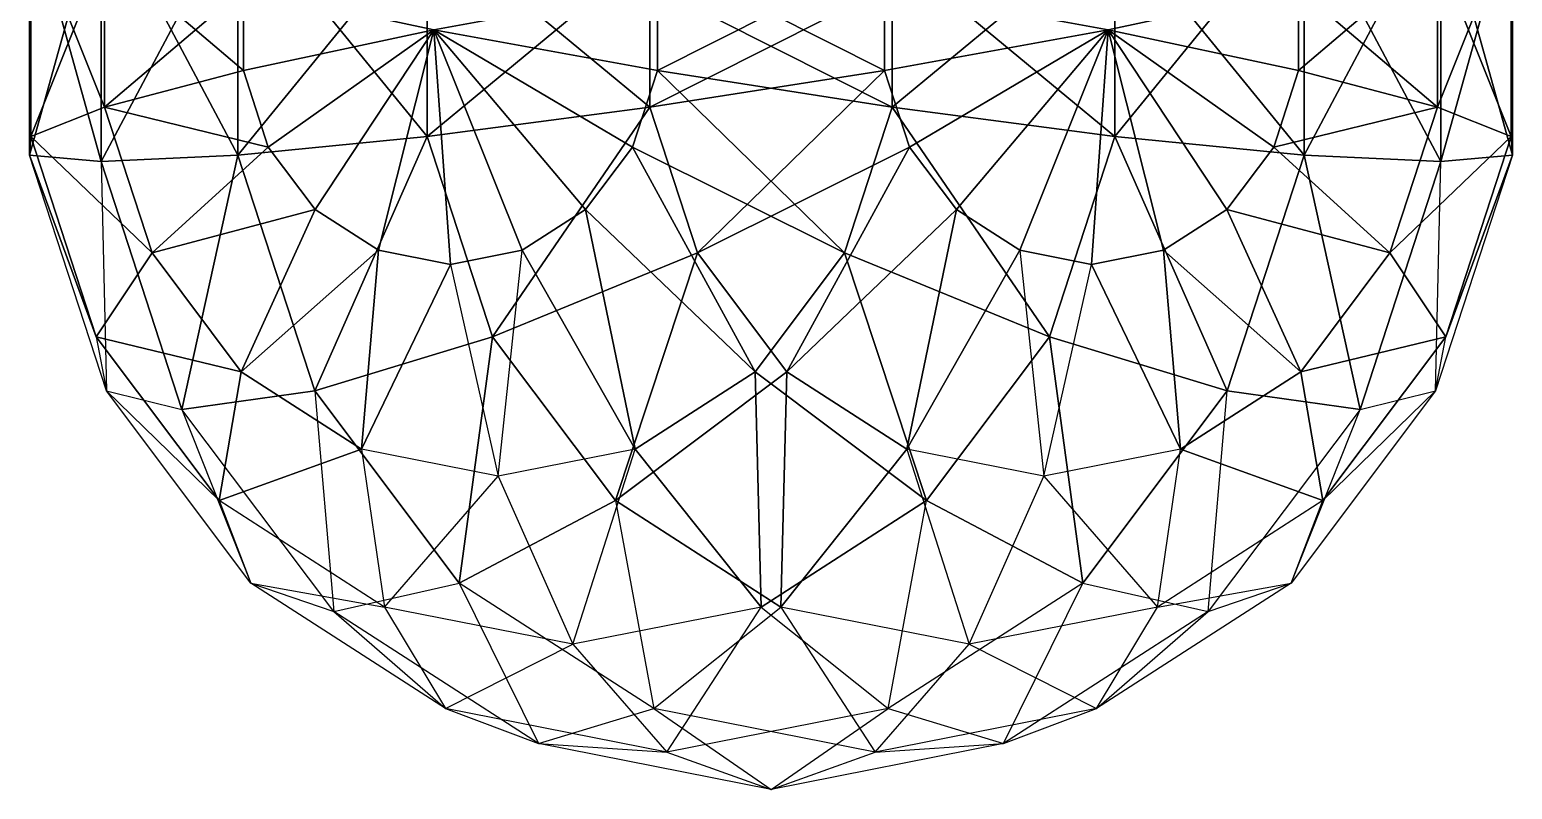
# Model space of a CAD drawing. Header units: metres. Extents: x -103 to 103, y -106 to 106.
# Drawn here: x -103.4 to 103.4, y -105.9 to 0 of the extents above; entities that cross this region are included whole.
import ezdxf

# ---------------------------------------------------------------- set-up
doc = ezdxf.new("R2010")
doc.units = ezdxf.units.M

msp = doc.modelspace()

# ---------------------------------------------------------------- linework, layer by layer
at = {"color": 4, "linetype": 'CONTINUOUS'}
for points in [[(-103.37, 17.48, -13.31), (-93.42, 18.38, -41.88), (-103.37, -17.48, -13.31)], [(-103.37, -17.48, -13.31), (-93.42, 18.38, -41.88), (-93.42, -18.38, -41.88)], [(-103.37, 17.48, -13.31), (-93.42, -18.38, -41.88), (-93.42, 18.38, -41.88)], [(-103.37, -17.48, -13.31), (-93.42, -18.38, -41.88), (-103.37, 17.48, -13.31)], [(-103.37, 17.48, -13.31), (-103.2, 14.87, 16.56), (-103.2, -14.87, 16.56)], [(-103.37, 17.48, -13.31), (-103.2, -14.87, 16.56), (-103.37, -17.48, -13.31)], [(-103.37, -17.48, -13.31), (-103.2, 14.87, 16.56), (-103.37, 17.48, -13.31)], [(-93.42, 18.38, -41.88), (-74.32, 17.48, -66.35), (-93.42, -18.38, -41.88)], [(-93.42, -18.38, -41.88), (-74.32, -17.48, -66.35), (-93.42, 18.38, -41.88)], [(-93.42, 18.38, -41.88), (-74.32, -17.48, -66.35), (-74.32, 17.48, -66.35)], [(-93.42, -18.38, -41.88), (-74.32, 17.48, -66.35), (-74.32, -17.48, -66.35)], [(-74.32, 17.48, -66.35), (-47.95, 14.87, -84.33), (-74.32, -17.48, -66.35)], [(-74.32, -17.48, -66.35), (-47.95, -14.87, -84.33), (-74.32, 17.48, -66.35)], [(-74.32, 17.48, -66.35), (-47.95, -14.87, -84.33), (-47.95, 14.87, -84.33)], [(47.95, 14.87, 84.33), (74.32, 17.48, 66.35), (47.95, -14.87, 84.33)], [(47.95, 14.87, 84.33), (74.32, -17.48, 66.35), (74.32, 17.48, 66.35)], [(47.95, -14.87, 84.33), (74.32, 17.48, 66.35), (74.32, -17.48, 66.35)], [(74.32, 17.48, 66.35), (93.42, 18.38, 41.88), (74.32, -17.48, 66.35)], [(74.32, 17.48, 66.35), (93.42, -18.38, 41.88), (93.42, 18.38, 41.88)], [(74.32, -17.48, 66.35), (93.42, 18.38, 41.88), (93.42, -18.38, 41.88)], [(74.32, -17.48, 66.35), (93.42, -18.38, 41.88), (74.32, 17.48, 66.35)], [(93.42, -18.38, 41.88), (103.37, -17.48, 13.31), (93.42, 18.38, 41.88)], [(93.42, 18.38, 41.88), (103.37, 17.48, 13.31), (93.42, -18.38, 41.88)], [(93.42, 18.38, 41.88), (103.37, -17.48, 13.31), (103.37, 17.48, 13.31)], [(93.42, -18.38, 41.88), (103.37, 17.48, 13.31), (103.37, -17.48, 13.31)], [(103.2, -14.87, -16.56), (103.37, -17.48, 13.31), (103.37, 17.48, 13.31)], [(103.2, 14.87, -16.56), (103.37, 17.48, 13.31), (103.37, -17.48, 13.31)], [(103.2, -14.87, -16.56), (103.37, 17.48, 13.31), (103.2, 14.87, -16.56)], [(-103.37, -17.48, -13.31), (-103.2, -14.87, 16.56), (-103.2, 14.87, 16.56)], [(-103.2, 14.87, 16.56), (-92.94, 10.81, 44.81), (-92.94, -10.81, 44.81)], [(-103.2, 14.87, 16.56), (-92.94, -10.81, 44.81), (-103.2, -14.87, 16.56)], [(-103.2, -14.87, 16.56), (-92.94, 10.81, 44.81), (-103.2, 14.87, 16.56)], [(-74.32, -17.48, -66.35), (-47.95, 14.87, -84.33), (-47.95, -14.87, -84.33)], [(-47.95, 14.87, -84.33), (-16.88, 10.81, -94.05), (-47.95, -14.87, -84.33)], [(-47.95, -14.87, -84.33), (-16.88, -10.81, -94.05), (-47.95, 14.87, -84.33)], [(-47.95, 14.87, -84.33), (-16.88, -10.81, -94.05), (-16.88, 10.81, -94.05)], [(16.88, 10.81, 94.05), (47.95, 14.87, 84.33), (16.88, -10.81, 94.05)], [(16.88, 10.81, 94.05), (47.95, -14.87, 84.33), (47.95, 14.87, 84.33)], [(16.88, -10.81, 94.05), (47.95, 14.87, 84.33), (47.95, -14.87, 84.33)], [(47.95, -14.87, 84.33), (74.32, -17.48, 66.35), (47.95, 14.87, 84.33)], [(92.94, -10.81, -44.81), (103.2, -14.87, -16.56), (103.2, 14.87, -16.56)], [(92.94, 10.81, -44.81), (103.2, 14.87, -16.56), (103.2, -14.87, -16.56)], [(92.94, -10.81, -44.81), (103.2, 14.87, -16.56), (92.94, 10.81, -44.81)], [(103.2, 14.87, -16.56), (103.37, -17.48, 13.31), (103.2, -14.87, -16.56)], [(-103.2, -14.87, 16.56), (-92.94, -10.81, 44.81), (-92.94, 10.81, 44.81)], [(-92.94, 10.81, 44.81), (-73.57, 5.68, 68.68), (-73.57, -5.68, 68.68)], [(-92.94, 10.81, 44.81), (-73.57, -5.68, 68.68), (-92.94, -10.81, 44.81)], [(-92.94, -10.81, 44.81), (-73.57, 5.68, 68.68), (-92.94, 10.81, 44.81)], [(-47.95, -14.87, -84.33), (-16.88, 10.81, -94.05), (-16.88, -10.81, -94.05)], [(-16.88, 10.81, -94.05), (15.84, 5.68, -94.57), (-16.88, -10.81, -94.05)], [(-16.88, -10.81, -94.05), (15.84, -5.68, -94.57), (-16.88, 10.81, -94.05)], [(-16.88, 10.81, -94.05), (15.84, -5.68, -94.57), (15.84, 5.68, -94.57)], [(-15.84, 5.68, 94.57), (16.88, 10.81, 94.05), (-15.84, -5.68, 94.57)], [(-15.84, 5.68, 94.57), (16.88, -10.81, 94.05), (16.88, 10.81, 94.05)], [(-15.84, -5.68, 94.57), (16.88, 10.81, 94.05), (16.88, -10.81, 94.05)], [(16.88, -10.81, 94.05), (47.95, -14.87, 84.33), (16.88, 10.81, 94.05)], [(73.57, -5.68, -68.68), (92.94, -10.81, -44.81), (92.94, 10.81, -44.81)], [(73.57, 5.68, -68.68), (92.94, 10.81, -44.81), (92.94, -10.81, -44.81)], [(73.57, -5.68, -68.68), (92.94, 10.81, -44.81), (73.57, 5.68, -68.68)], [(92.94, 10.81, -44.81), (103.2, -14.87, -16.56), (92.94, -10.81, -44.81)], [(-92.94, -10.81, 44.81), (-73.57, -5.68, 68.68), (-73.57, 5.68, 68.68)], [(-73.57, 5.68, 68.68), (-47.01, 0, 85.82), (-47.01, 0, 85.82)], [(-73.57, 5.68, 68.68), (-47.01, 0, 85.82), (-73.57, -5.68, 68.68)], [(-73.57, -5.68, 68.68), (-47.01, 0, 85.82), (-73.57, 5.68, 68.68)], [(-47.01, 0, 85.82), (-15.84, 5.68, 94.57), (-47.01, 0, 85.82)], [(-47.01, 0, 85.82), (-15.84, -5.68, 94.57), (-15.84, 5.68, 94.57)], [(-47.01, 0, 85.82), (-15.84, 5.68, 94.57), (-15.84, -5.68, 94.57)], [(-16.88, -10.81, -94.05), (15.84, 5.68, -94.57), (15.84, -5.68, -94.57)], [(-15.84, -5.68, 94.57), (16.88, -10.81, 94.05), (-15.84, 5.68, 94.57)], [(15.84, 5.68, -94.57), (47.01, 0, -85.82), (15.84, -5.68, -94.57)], [(15.84, -5.68, -94.57), (47.01, 0, -85.82), (15.84, 5.68, -94.57)], [(15.84, 5.68, -94.57), (47.01, 0, -85.82), (47.01, 0, -85.82)], [(47.01, 0, -85.82), (73.57, -5.68, -68.68), (73.57, 5.68, -68.68)], [(47.01, 0, -85.82), (73.57, 5.68, -68.68), (73.57, -5.68, -68.68)], [(47.01, 0, -85.82), (73.57, 5.68, -68.68), (47.01, 0, -85.82)], [(73.57, 5.68, -68.68), (92.94, -10.81, -44.81), (73.57, -5.68, -68.68)], [(-73.57, -5.68, 68.68), (-47.01, 0, 85.82), (-47.01, 0, 85.82)], [(-47.01, 0, 85.82), (-15.84, -5.68, 94.57), (-47.01, 0, 85.82)], [(15.84, -5.68, -94.57), (47.01, 0, -85.82), (47.01, 0, -85.82)], [(47.01, 0, -85.82), (73.57, -5.68, -68.68), (47.01, 0, -85.82)], [(-73.57, -5.68, 68.68), (-47.01, 0, 85.82), (-47.01, 0, 85.82)], [(-70.09, -16.36, 70.24), (-47.01, 0, 85.82), (-73.57, -5.68, 68.68)], [(-73.57, -5.68, 68.68), (-47.01, 0, 85.82), (-70.09, -16.36, 70.24)], [(-73.57, -5.68, 68.68), (-47.01, 0, 85.82), (-47.01, 0, 85.82)], [(-70.09, -16.36, 70.24), (-47.01, 0, 85.82), (-47.01, 0, 85.82)], [(-63.55, -25.06, 73.18), (-47.01, 0, 85.82), (-70.09, -16.36, 70.24)], [(-70.09, -16.36, 70.24), (-47.01, 0, 85.82), (-63.55, -25.06, 73.18)], [(-70.09, -16.36, 70.24), (-47.01, 0, 85.82), (-47.01, 0, 85.82)], [(-63.55, -25.06, 73.18), (-47.01, 0, 85.82), (-47.01, 0, 85.82)], [(-54.73, -30.74, 77.13), (-47.01, 0, 85.82), (-63.55, -25.06, 73.18)], [(-63.55, -25.06, 73.18), (-47.01, 0, 85.82), (-54.73, -30.74, 77.13)], [(-63.55, -25.06, 73.18), (-47.01, 0, 85.82), (-47.01, 0, 85.82)], [(-54.73, -30.74, 77.13), (-47.01, 0, 85.82), (-47.01, 0, 85.82)], [(-47.01, 0, 85.82), (-44.71, -32.71, 81.62), (-54.73, -30.74, 77.13)], [(-54.73, -30.74, 77.13), (-47.01, 0, 85.82), (-44.71, -32.71, 81.62)], [(-54.73, -30.74, 77.13), (-47.01, 0, 85.82), (-47.01, 0, 85.82)], [(-47.01, 0, 85.82), (-44.71, -32.71, 81.62), (-47.01, 0, 85.82)], [(-47.01, 0, 85.82), (-34.68, -30.74, 86.12), (-44.71, -32.71, 81.62)], [(-47.01, 0, 85.82), (-34.68, -30.74, 86.12), (-25.86, -25.06, 90.07)], [(-47.01, 0, 85.82), (-25.86, -25.06, 90.07), (-47.01, 0, 85.82)], [(-47.01, 0, 85.82), (-25.86, -25.06, 90.07), (-19.32, -16.36, 93)], [(-47.01, 0, 85.82), (-19.32, -16.36, 93), (-47.01, 0, 85.82)], [(-47.01, 0, 85.82), (-19.32, -16.36, 93), (-15.84, -5.68, 94.57)], [(-47.01, 0, 85.82), (-15.84, -5.68, 94.57), (-47.01, 0, 85.82)], [(-47.01, 0, 85.82), (-44.71, -32.71, 81.62), (-34.68, -30.74, 86.12)], [(-47.01, 0, 85.82), (-44.71, -32.71, 81.62), (-47.01, 0, 85.82)], [(-47.01, 0, 85.82), (-25.86, -25.06, 90.07), (-47.01, 0, 85.82)], [(-47.01, 0, 85.82), (-25.86, -25.06, 90.07), (-34.68, -30.74, 86.12)], [(-47.01, 0, 85.82), (-19.32, -16.36, 93), (-47.01, 0, 85.82)], [(-47.01, 0, 85.82), (-19.32, -16.36, 93), (-25.86, -25.06, 90.07)], [(-47.01, 0, 85.82), (-15.84, -5.68, 94.57), (-47.01, 0, 85.82)], [(-47.01, 0, 85.82), (-15.84, -5.68, 94.57), (-19.32, -16.36, 93)], [(15.84, -5.68, -94.57), (47.01, 0, -85.82), (47.01, 0, -85.82)], [(19.32, -16.36, -93), (47.01, 0, -85.82), (15.84, -5.68, -94.57)], [(15.84, -5.68, -94.57), (47.01, 0, -85.82), (19.32, -16.36, -93)], [(15.84, -5.68, -94.57), (47.01, 0, -85.82), (47.01, 0, -85.82)], [(19.32, -16.36, -93), (47.01, 0, -85.82), (47.01, 0, -85.82)], [(25.86, -25.06, -90.07), (47.01, 0, -85.82), (19.32, -16.36, -93)], [(19.32, -16.36, -93), (47.01, 0, -85.82), (25.86, -25.06, -90.07)], [(19.32, -16.36, -93), (47.01, 0, -85.82), (47.01, 0, -85.82)], [(25.86, -25.06, -90.07), (47.01, 0, -85.82), (47.01, 0, -85.82)], [(34.68, -30.74, -86.12), (47.01, 0, -85.82), (25.86, -25.06, -90.07)], [(25.86, -25.06, -90.07), (47.01, 0, -85.82), (34.68, -30.74, -86.12)], [(25.86, -25.06, -90.07), (47.01, 0, -85.82), (47.01, 0, -85.82)], [(34.68, -30.74, -86.12), (47.01, 0, -85.82), (44.71, -32.71, -81.62)], [(44.71, -32.71, -81.62), (47.01, 0, -85.82), (34.68, -30.74, -86.12)], [(44.71, -32.71, -81.62), (47.01, 0, -85.82), (47.01, 0, -85.82)], [(44.71, -32.71, -81.62), (47.01, 0, -85.82), (54.73, -30.74, -77.13)], [(44.71, -32.71, -81.62), (47.01, 0, -85.82), (47.01, 0, -85.82)], [(47.01, 0, -85.82), (54.73, -30.74, -77.13), (44.71, -32.71, -81.62)], [(47.01, 0, -85.82), (54.73, -30.74, -77.13), (47.01, 0, -85.82)], [(47.01, 0, -85.82), (54.73, -30.74, -77.13), (63.55, -25.06, -73.18)], [(47.01, 0, -85.82), (63.55, -25.06, -73.18), (47.01, 0, -85.82)], [(47.01, 0, -85.82), (63.55, -25.06, -73.18), (70.09, -16.36, -70.24)], [(47.01, 0, -85.82), (70.09, -16.36, -70.24), (47.01, 0, -85.82)], [(47.01, 0, -85.82), (70.09, -16.36, -70.24), (73.57, -5.68, -68.68)], [(47.01, 0, -85.82), (73.57, -5.68, -68.68), (47.01, 0, -85.82)], [(47.01, 0, -85.82), (54.73, -30.74, -77.13), (47.01, 0, -85.82)], [(47.01, 0, -85.82), (63.55, -25.06, -73.18), (47.01, 0, -85.82)], [(47.01, 0, -85.82), (63.55, -25.06, -73.18), (54.73, -30.74, -77.13)], [(47.01, 0, -85.82), (70.09, -16.36, -70.24), (47.01, 0, -85.82)], [(47.01, 0, -85.82), (70.09, -16.36, -70.24), (63.55, -25.06, -73.18)], [(47.01, 0, -85.82), (73.57, -5.68, -68.68), (47.01, 0, -85.82)], [(47.01, 0, -85.82), (73.57, -5.68, -68.68), (70.09, -16.36, -70.24)], [(-92.94, -10.81, 44.81), (-73.57, -5.68, 68.68), (-70.09, -16.36, 70.24)], [(-92.94, -10.81, 44.81), (-70.09, -16.36, 70.24), (-73.57, -5.68, 68.68)], [(-19.32, -16.36, 93), (10.26, -31.11, 91.08), (-15.84, -5.68, 94.57)], [(-15.84, -5.68, 94.57), (10.26, -31.11, 91.08), (-19.32, -16.36, 93)], [(-16.88, -10.81, -94.05), (15.84, -5.68, -94.57), (-10.26, -31.11, -91.08)], [(-10.26, -31.11, -91.08), (15.84, -5.68, -94.57), (-16.88, -10.81, -94.05)], [(-15.84, -5.68, 94.57), (16.88, -10.81, 94.05), (10.26, -31.11, 91.08)], [(-15.84, -5.68, 94.57), (10.26, -31.11, 91.08), (16.88, -10.81, 94.05)], [(-10.26, -31.11, -91.08), (19.32, -16.36, -93), (15.84, -5.68, -94.57)], [(-10.26, -31.11, -91.08), (15.84, -5.68, -94.57), (19.32, -16.36, -93)], [(73.57, -5.68, -68.68), (92.94, -10.81, -44.81), (70.09, -16.36, -70.24)], [(70.09, -16.36, -70.24), (92.94, -10.81, -44.81), (73.57, -5.68, -68.68)], [(-103.2, -14.87, 16.56), (-92.94, -10.81, 44.81), (-86.31, -31.11, 47.78)], [(-103.2, -14.87, 16.56), (-86.31, -31.11, 47.78), (-92.94, -10.81, 44.81)], [(-86.31, -31.11, 47.78), (-70.09, -16.36, 70.24), (-92.94, -10.81, 44.81)], [(-92.94, -10.81, 44.81), (-70.09, -16.36, 70.24), (-86.31, -31.11, 47.78)], [(-47.95, -14.87, -84.33), (-16.88, -10.81, -94.05), (-38.83, -42.82, -80.24)], [(-38.83, -42.82, -80.24), (-16.88, -10.81, -94.05), (-47.95, -14.87, -84.33)], [(-38.83, -42.82, -80.24), (-10.26, -31.11, -91.08), (-16.88, -10.81, -94.05)], [(-38.83, -42.82, -80.24), (-16.88, -10.81, -94.05), (-10.26, -31.11, -91.08)], [(10.26, -31.11, 91.08), (38.83, -42.82, 80.24), (16.88, -10.81, 94.05)], [(16.88, -10.81, 94.05), (38.83, -42.82, 80.24), (10.26, -31.11, 91.08)], [(16.88, -10.81, 94.05), (47.95, -14.87, 84.33), (38.83, -42.82, 80.24)], [(16.88, -10.81, 94.05), (38.83, -42.82, 80.24), (47.95, -14.87, 84.33)], [(70.09, -16.36, -70.24), (86.31, -31.11, -47.78), (92.94, -10.81, -44.81)], [(70.09, -16.36, -70.24), (92.94, -10.81, -44.81), (86.31, -31.11, -47.78)], [(92.94, -10.81, -44.81), (103.2, -14.87, -16.56), (86.31, -31.11, -47.78)], [(86.31, -31.11, -47.78), (103.2, -14.87, -16.56), (92.94, -10.81, -44.81)], [(-103.37, -17.48, -13.31), (-103.2, -14.87, 16.56), (-94.09, -42.82, 20.65)], [(-103.37, -17.48, -13.31), (-94.09, -42.82, 20.65), (-103.2, -14.87, 16.56)], [(-94.09, -42.82, 20.65), (-86.31, -31.11, 47.78), (-103.2, -14.87, 16.56)], [(-103.2, -14.87, 16.56), (-86.31, -31.11, 47.78), (-94.09, -42.82, 20.65)], [(-86.31, -31.11, 47.78), (-70.09, -16.36, 70.24), (-63.55, -25.06, 73.18)], [(-86.31, -31.11, 47.78), (-63.55, -25.06, 73.18), (-70.09, -16.36, 70.24)], [(-74.32, -17.48, -66.35), (-47.95, -14.87, -84.33), (-63.6, -50.34, -61.55)], [(-63.6, -50.34, -61.55), (-47.95, -14.87, -84.33), (-74.32, -17.48, -66.35)], [(-63.6, -50.34, -61.55), (-38.83, -42.82, -80.24), (-47.95, -14.87, -84.33)], [(-63.6, -50.34, -61.55), (-47.95, -14.87, -84.33), (-38.83, -42.82, -80.24)], [(-25.86, -25.06, 90.07), (-2.19, -47.67, 85.5), (-19.32, -16.36, 93)], [(-19.32, -16.36, 93), (-2.19, -47.67, 85.5), (-25.86, -25.06, 90.07)], [(-19.32, -16.36, 93), (10.26, -31.11, 91.08), (-2.19, -47.67, 85.5)], [(-19.32, -16.36, 93), (-2.19, -47.67, 85.5), (10.26, -31.11, 91.08)], [(-10.26, -31.11, -91.08), (19.32, -16.36, -93), (2.19, -47.67, -85.5)], [(2.19, -47.67, -85.5), (19.32, -16.36, -93), (-10.26, -31.11, -91.08)], [(2.19, -47.67, -85.5), (25.86, -25.06, -90.07), (19.32, -16.36, -93)], [(2.19, -47.67, -85.5), (19.32, -16.36, -93), (25.86, -25.06, -90.07)], [(38.83, -42.82, 80.24), (63.6, -50.34, 61.55), (47.95, -14.87, 84.33)], [(47.95, -14.87, 84.33), (63.6, -50.34, 61.55), (38.83, -42.82, 80.24)], [(47.95, -14.87, 84.33), (74.32, -17.48, 66.35), (63.6, -50.34, 61.55)], [(47.95, -14.87, 84.33), (63.6, -50.34, 61.55), (74.32, -17.48, 66.35)], [(70.09, -16.36, -70.24), (86.31, -31.11, -47.78), (63.55, -25.06, -73.18)], [(63.55, -25.06, -73.18), (86.31, -31.11, -47.78), (70.09, -16.36, -70.24)], [(86.31, -31.11, -47.78), (94.09, -42.82, -20.65), (103.2, -14.87, -16.56)], [(86.31, -31.11, -47.78), (103.2, -14.87, -16.56), (94.09, -42.82, -20.65)], [(103.2, -14.87, -16.56), (103.37, -17.48, 13.31), (94.09, -42.82, -20.65)], [(94.09, -42.82, -20.65), (103.37, -17.48, 13.31), (103.2, -14.87, -16.56)], [(-103.37, -17.48, -13.31), (-93.42, -18.38, -41.88), (-92.65, -50.34, -8.51)], [(-94.09, -42.82, 20.65), (-92.65, -50.34, -8.51), (-103.37, -17.48, -13.31)], [(-93.42, -18.38, -41.88), (-92.65, -50.34, -8.51), (-103.37, -17.48, -13.31)], [(-103.37, -17.48, -13.31), (-94.09, -42.82, 20.65), (-92.65, -50.34, -8.51)], [(-93.42, -18.38, -41.88), (-74.32, -17.48, -66.35), (-82.15, -52.93, -36.83)], [(-82.15, -52.93, -36.83), (-74.32, -17.48, -66.35), (-93.42, -18.38, -41.88)], [(-92.65, -50.34, -8.51), (-82.15, -52.93, -36.83), (-93.42, -18.38, -41.88)], [(-93.42, -18.38, -41.88), (-92.65, -50.34, -8.51), (-82.15, -52.93, -36.83)], [(-82.15, -52.93, -36.83), (-63.6, -50.34, -61.55), (-74.32, -17.48, -66.35)], [(-82.15, -52.93, -36.83), (-74.32, -17.48, -66.35), (-63.6, -50.34, -61.55)], [(63.6, -50.34, 61.55), (82.15, -52.93, 36.83), (74.32, -17.48, 66.35)], [(74.32, -17.48, 66.35), (82.15, -52.93, 36.83), (63.6, -50.34, 61.55)], [(74.32, -17.48, 66.35), (93.42, -18.38, 41.88), (82.15, -52.93, 36.83)], [(74.32, -17.48, 66.35), (82.15, -52.93, 36.83), (93.42, -18.38, 41.88)], [(82.15, -52.93, 36.83), (92.65, -50.34, 8.51), (93.42, -18.38, 41.88)], [(92.65, -50.34, 8.51), (93.42, -18.38, 41.88), (82.15, -52.93, 36.83)], [(92.65, -50.34, 8.51), (94.09, -42.82, -20.65), (103.37, -17.48, 13.31)], [(93.42, -18.38, 41.88), (103.37, -17.48, 13.31), (92.65, -50.34, 8.51)], [(94.09, -42.82, -20.65), (103.37, -17.48, 13.31), (92.65, -50.34, 8.51)], [(92.65, -50.34, 8.51), (93.42, -18.38, 41.88), (103.37, -17.48, 13.31)], [(-73.87, -47.67, 53.36), (-63.55, -25.06, 73.18), (-86.31, -31.11, 47.78)], [(-86.31, -31.11, 47.78), (-63.55, -25.06, 73.18), (-73.87, -47.67, 53.36)], [(-73.87, -47.67, 53.36), (-63.55, -25.06, 73.18), (-54.73, -30.74, 77.13)], [(-73.87, -47.67, 53.36), (-54.73, -30.74, 77.13), (-63.55, -25.06, 73.18)], [(-34.68, -30.74, 86.12), (-18.96, -58.47, 77.98), (-25.86, -25.06, 90.07)], [(-25.86, -25.06, 90.07), (-18.96, -58.47, 77.98), (-34.68, -30.74, 86.12)], [(-25.86, -25.06, 90.07), (-2.19, -47.67, 85.5), (-18.96, -58.47, 77.98)], [(-25.86, -25.06, 90.07), (-18.96, -58.47, 77.98), (-2.19, -47.67, 85.5)], [(2.19, -47.67, -85.5), (25.86, -25.06, -90.07), (18.96, -58.47, -77.98)], [(18.96, -58.47, -77.98), (25.86, -25.06, -90.07), (2.19, -47.67, -85.5)], [(18.96, -58.47, -77.98), (34.68, -30.74, -86.12), (25.86, -25.06, -90.07)], [(18.96, -58.47, -77.98), (25.86, -25.06, -90.07), (34.68, -30.74, -86.12)], [(63.55, -25.06, -73.18), (73.87, -47.67, -53.36), (54.73, -30.74, -77.13)], [(54.73, -30.74, -77.13), (73.87, -47.67, -53.36), (63.55, -25.06, -73.18)], [(63.55, -25.06, -73.18), (73.87, -47.67, -53.36), (86.31, -31.11, -47.78)], [(63.55, -25.06, -73.18), (86.31, -31.11, -47.78), (73.87, -47.67, -53.36)], [(-57.1, -58.47, 60.88), (-54.73, -30.74, 77.13), (-73.87, -47.67, 53.36)], [(-73.87, -47.67, 53.36), (-54.73, -30.74, 77.13), (-57.1, -58.47, 60.88)], [(-57.1, -58.47, 60.88), (-54.73, -30.74, 77.13), (-44.71, -32.71, 81.62)], [(-57.1, -58.47, 60.88), (-44.71, -32.71, 81.62), (-54.73, -30.74, 77.13)], [(-44.71, -32.71, 81.62), (-38.03, -62.23, 69.43), (-34.68, -30.74, 86.12)], [(-38.03, -62.23, 69.43), (-34.68, -30.74, 86.12), (-44.71, -32.71, 81.62)], [(-34.68, -30.74, 86.12), (-18.96, -58.47, 77.98), (-38.03, -62.23, 69.43)], [(-38.03, -62.23, 69.43), (-34.68, -30.74, 86.12), (-18.96, -58.47, 77.98)], [(18.96, -58.47, -77.98), (34.68, -30.74, -86.12), (38.03, -62.23, -69.43)], [(34.68, -30.74, -86.12), (38.03, -62.23, -69.43), (18.96, -58.47, -77.98)], [(38.03, -62.23, -69.43), (44.71, -32.71, -81.62), (34.68, -30.74, -86.12)], [(34.68, -30.74, -86.12), (38.03, -62.23, -69.43), (44.71, -32.71, -81.62)], [(54.73, -30.74, -77.13), (57.1, -58.47, -60.88), (44.71, -32.71, -81.62)], [(44.71, -32.71, -81.62), (57.1, -58.47, -60.88), (54.73, -30.74, -77.13)], [(54.73, -30.74, -77.13), (57.1, -58.47, -60.88), (73.87, -47.67, -53.36)], [(54.73, -30.74, -77.13), (73.87, -47.67, -53.36), (57.1, -58.47, -60.88)], [(-94.09, -42.82, 20.65), (-86.31, -31.11, 47.78), (-73.87, -47.67, 53.36)], [(-94.09, -42.82, 20.65), (-73.87, -47.67, 53.36), (-86.31, -31.11, 47.78)], [(-44.71, -32.71, 81.62), (-38.03, -62.23, 69.43), (-57.1, -58.47, 60.88)], [(-57.1, -58.47, 60.88), (-44.71, -32.71, 81.62), (-38.03, -62.23, 69.43)], [(-38.83, -42.82, -80.24), (-10.26, -31.11, -91.08), (-21.7, -65.61, -72.56)], [(-21.7, -65.61, -72.56), (-10.26, -31.11, -91.08), (-38.83, -42.82, -80.24)], [(-21.7, -65.61, -72.56), (2.19, -47.67, -85.5), (-10.26, -31.11, -91.08)], [(-21.7, -65.61, -72.56), (-10.26, -31.11, -91.08), (2.19, -47.67, -85.5)], [(-2.19, -47.67, 85.5), (21.7, -65.61, 72.56), (10.26, -31.11, 91.08)], [(10.26, -31.11, 91.08), (21.7, -65.61, 72.56), (-2.19, -47.67, 85.5)], [(10.26, -31.11, 91.08), (38.83, -42.82, 80.24), (21.7, -65.61, 72.56)], [(10.26, -31.11, 91.08), (21.7, -65.61, 72.56), (38.83, -42.82, 80.24)], [(38.03, -62.23, -69.43), (44.71, -32.71, -81.62), (57.1, -58.47, -60.88)], [(44.71, -32.71, -81.62), (57.1, -58.47, -60.88), (38.03, -62.23, -69.43)], [(86.31, -31.11, -47.78), (94.09, -42.82, -20.65), (73.87, -47.67, -53.36)], [(73.87, -47.67, -53.36), (94.09, -42.82, -20.65), (86.31, -31.11, -47.78)], [(-94.09, -42.82, 20.65), (-92.65, -50.34, -8.51), (-76.96, -65.61, 28.33)], [(-76.96, -65.61, 28.33), (-73.87, -47.67, 53.36), (-94.09, -42.82, 20.65)], [(-92.65, -50.34, -8.51), (-76.96, -65.61, 28.33), (-94.09, -42.82, 20.65)], [(-94.09, -42.82, 20.65), (-73.87, -47.67, 53.36), (-76.96, -65.61, 28.33)], [(-63.6, -50.34, -61.55), (-38.83, -42.82, -80.24), (-43.46, -77.13, -52.52)], [(-43.46, -77.13, -52.52), (-38.83, -42.82, -80.24), (-63.6, -50.34, -61.55)], [(-43.46, -77.13, -52.52), (-21.7, -65.61, -72.56), (-38.83, -42.82, -80.24)], [(-43.46, -77.13, -52.52), (-38.83, -42.82, -80.24), (-21.7, -65.61, -72.56)], [(21.7, -65.61, 72.56), (43.46, -77.13, 52.52), (38.83, -42.82, 80.24)], [(38.83, -42.82, 80.24), (43.46, -77.13, 52.52), (21.7, -65.61, 72.56)], [(38.83, -42.82, 80.24), (63.6, -50.34, 61.55), (43.46, -77.13, 52.52)], [(38.83, -42.82, 80.24), (43.46, -77.13, 52.52), (63.6, -50.34, 61.55)], [(73.87, -47.67, -53.36), (76.96, -65.61, -28.33), (94.09, -42.82, -20.65)], [(73.87, -47.67, -53.36), (94.09, -42.82, -20.65), (76.96, -65.61, -28.33)], [(92.65, -50.34, 8.51), (94.09, -42.82, -20.65), (76.96, -65.61, -28.33)], [(76.96, -65.61, -28.33), (92.65, -50.34, 8.51), (94.09, -42.82, -20.65)], [(-76.96, -65.61, 28.33), (-73.87, -47.67, 53.36), (-57.1, -58.47, 60.88)], [(-76.96, -65.61, 28.33), (-57.1, -58.47, 60.88), (-73.87, -47.67, 53.36)], [(-21.7, -65.61, -72.56), (2.19, -47.67, -85.5), (1.38, -80.48, -62.21)], [(1.38, -80.48, -62.21), (2.19, -47.67, -85.5), (-21.7, -65.61, -72.56)], [(-18.96, -58.47, 77.98), (-1.38, -80.48, 62.21), (-2.19, -47.67, 85.5)], [(-2.19, -47.67, 85.5), (-1.38, -80.48, 62.21), (-18.96, -58.47, 77.98)], [(-2.19, -47.67, 85.5), (21.7, -65.61, 72.56), (-1.38, -80.48, 62.21)], [(-2.19, -47.67, 85.5), (-1.38, -80.48, 62.21), (21.7, -65.61, 72.56)], [(1.38, -80.48, -62.21), (18.96, -58.47, -77.98), (2.19, -47.67, -85.5)], [(1.38, -80.48, -62.21), (2.19, -47.67, -85.5), (18.96, -58.47, -77.98)], [(73.87, -47.67, -53.36), (76.96, -65.61, -28.33), (57.1, -58.47, -60.88)], [(57.1, -58.47, -60.88), (76.96, -65.61, -28.33), (73.87, -47.67, -53.36)], [(-92.65, -50.34, -8.51), (-82.15, -52.93, -36.83), (-72.51, -77.13, 0.52)], [(-76.96, -65.61, 28.33), (-72.51, -77.13, 0.52), (-92.65, -50.34, -8.51)], [(-82.15, -52.93, -36.83), (-72.51, -77.13, 0.52), (-92.65, -50.34, -8.51)], [(-92.65, -50.34, -8.51), (-76.96, -65.61, 28.33), (-72.51, -77.13, 0.52)], [(-82.15, -52.93, -36.83), (-63.6, -50.34, -61.55), (-60.97, -81.1, -27.34)], [(-63.6, -50.34, -61.55), (-60.97, -81.1, -27.34), (-82.15, -52.93, -36.83)], [(-60.97, -81.1, -27.34), (-43.46, -77.13, -52.52), (-63.6, -50.34, -61.55)], [(-63.6, -50.34, -61.55), (-60.97, -81.1, -27.34), (-43.46, -77.13, -52.52)], [(43.46, -77.13, 52.52), (60.97, -81.1, 27.34), (63.6, -50.34, 61.55)], [(60.97, -81.1, 27.34), (63.6, -50.34, 61.55), (43.46, -77.13, 52.52)], [(63.6, -50.34, 61.55), (82.15, -52.93, 36.83), (60.97, -81.1, 27.34)], [(60.97, -81.1, 27.34), (63.6, -50.34, 61.55), (82.15, -52.93, 36.83)], [(72.51, -77.13, -0.52), (76.96, -65.61, -28.33), (92.65, -50.34, 8.51)], [(82.15, -52.93, 36.83), (92.65, -50.34, 8.51), (72.51, -77.13, -0.52)], [(76.96, -65.61, -28.33), (92.65, -50.34, 8.51), (72.51, -77.13, -0.52)], [(72.51, -77.13, -0.52), (82.15, -52.93, 36.83), (92.65, -50.34, 8.51)], [(-72.51, -77.13, 0.52), (-60.97, -81.1, -27.34), (-82.15, -52.93, -36.83)], [(-82.15, -52.93, -36.83), (-72.51, -77.13, 0.52), (-60.97, -81.1, -27.34)], [(60.97, -81.1, 27.34), (72.51, -77.13, -0.52), (82.15, -52.93, 36.83)], [(72.51, -77.13, -0.52), (82.15, -52.93, 36.83), (60.97, -81.1, 27.34)], [(-57.1, -58.47, 60.88), (-53.88, -80.48, 38.68), (-76.96, -65.61, 28.33)], [(-76.96, -65.61, 28.33), (-57.1, -58.47, 60.88), (-53.88, -80.48, 38.68)], [(-57.1, -58.47, 60.88), (-53.88, -80.48, 38.68), (-38.03, -62.23, 69.43)], [(-53.88, -80.48, 38.68), (-38.03, -62.23, 69.43), (-57.1, -58.47, 60.88)], [(-38.03, -62.23, 69.43), (-27.63, -85.65, 50.45), (-18.96, -58.47, 77.98)], [(-27.63, -85.65, 50.45), (-18.96, -58.47, 77.98), (-38.03, -62.23, 69.43)], [(-18.96, -58.47, 77.98), (-1.38, -80.48, 62.21), (-27.63, -85.65, 50.45)], [(-27.63, -85.65, 50.45), (-18.96, -58.47, 77.98), (-1.38, -80.48, 62.21)], [(1.38, -80.48, -62.21), (18.96, -58.47, -77.98), (27.63, -85.65, -50.45)], [(18.96, -58.47, -77.98), (27.63, -85.65, -50.45), (1.38, -80.48, -62.21)], [(27.63, -85.65, -50.45), (38.03, -62.23, -69.43), (18.96, -58.47, -77.98)], [(18.96, -58.47, -77.98), (27.63, -85.65, -50.45), (38.03, -62.23, -69.43)], [(53.88, -80.48, -38.68), (57.1, -58.47, -60.88), (38.03, -62.23, -69.43)], [(38.03, -62.23, -69.43), (53.88, -80.48, -38.68), (57.1, -58.47, -60.88)], [(53.88, -80.48, -38.68), (57.1, -58.47, -60.88), (76.96, -65.61, -28.33)], [(57.1, -58.47, -60.88), (76.96, -65.61, -28.33), (53.88, -80.48, -38.68)], [(-38.03, -62.23, 69.43), (-27.63, -85.65, 50.45), (-53.88, -80.48, 38.68)], [(-53.88, -80.48, 38.68), (-38.03, -62.23, 69.43), (-27.63, -85.65, 50.45)], [(27.63, -85.65, -50.45), (38.03, -62.23, -69.43), (53.88, -80.48, -38.68)], [(38.03, -62.23, -69.43), (53.88, -80.48, -38.68), (27.63, -85.65, -50.45)], [(-76.96, -65.61, 28.33), (-72.51, -77.13, 0.52), (-53.88, -80.48, 38.68)], [(-72.51, -77.13, 0.52), (-53.88, -80.48, 38.68), (-76.96, -65.61, 28.33)], [(-43.46, -77.13, -52.52), (-21.7, -65.61, -72.56), (-16.33, -94.61, -40.35)], [(-21.7, -65.61, -72.56), (-16.33, -94.61, -40.35), (-43.46, -77.13, -52.52)], [(-16.33, -94.61, -40.35), (1.38, -80.48, -62.21), (-21.7, -65.61, -72.56)], [(-21.7, -65.61, -72.56), (-16.33, -94.61, -40.35), (1.38, -80.48, -62.21)], [(-1.38, -80.48, 62.21), (16.33, -94.61, 40.35), (21.7, -65.61, 72.56)], [(16.33, -94.61, 40.35), (21.7, -65.61, 72.56), (-1.38, -80.48, 62.21)], [(21.7, -65.61, 72.56), (43.46, -77.13, 52.52), (16.33, -94.61, 40.35)], [(16.33, -94.61, 40.35), (21.7, -65.61, 72.56), (43.46, -77.13, 52.52)], [(72.51, -77.13, -0.52), (76.96, -65.61, -28.33), (53.88, -80.48, -38.68)], [(53.88, -80.48, -38.68), (72.51, -77.13, -0.52), (76.96, -65.61, -28.33)], [(-72.51, -77.13, 0.52), (-60.97, -81.1, -27.34), (-45.38, -94.61, 12.69)], [(-53.88, -80.48, 38.68), (-45.38, -94.61, 12.69), (-72.51, -77.13, 0.52)], [(-60.97, -81.1, -27.34), (-45.38, -94.61, 12.69), (-72.51, -77.13, 0.52)], [(-72.51, -77.13, 0.52), (-53.88, -80.48, 38.68), (-45.38, -94.61, 12.69)], [(-60.97, -81.1, -27.34), (-43.46, -77.13, -52.52), (-32.44, -99.48, -14.55)], [(-43.46, -77.13, -52.52), (-32.44, -99.48, -14.55), (-60.97, -81.1, -27.34)], [(-32.44, -99.48, -14.55), (-16.33, -94.61, -40.35), (-43.46, -77.13, -52.52)], [(-43.46, -77.13, -52.52), (-32.44, -99.48, -14.55), (-16.33, -94.61, -40.35)], [(16.33, -94.61, 40.35), (32.44, -99.48, 14.55), (43.46, -77.13, 52.52)], [(32.44, -99.48, 14.55), (43.46, -77.13, 52.52), (16.33, -94.61, 40.35)], [(43.46, -77.13, 52.52), (60.97, -81.1, 27.34), (32.44, -99.48, 14.55)], [(32.44, -99.48, 14.55), (43.46, -77.13, 52.52), (60.97, -81.1, 27.34)], [(45.38, -94.61, -12.69), (53.88, -80.48, -38.68), (72.51, -77.13, -0.52)], [(60.97, -81.1, 27.34), (72.51, -77.13, -0.52), (45.38, -94.61, -12.69)], [(53.88, -80.48, -38.68), (72.51, -77.13, -0.52), (45.38, -94.61, -12.69)], [(45.38, -94.61, -12.69), (60.97, -81.1, 27.34), (72.51, -77.13, -0.52)], [(-53.88, -80.48, 38.68), (-45.38, -94.61, 12.69), (-27.63, -85.65, 50.45)], [(-45.38, -94.61, 12.69), (-27.63, -85.65, 50.45), (-53.88, -80.48, 38.68)], [(-27.63, -85.65, 50.45), (-14.53, -100.68, 26.52), (-1.38, -80.48, 62.21)], [(-14.53, -100.68, 26.52), (-1.38, -80.48, 62.21), (-27.63, -85.65, 50.45)], [(-16.33, -94.61, -40.35), (1.38, -80.48, -62.21), (14.53, -100.68, -26.52)], [(1.38, -80.48, -62.21), (14.53, -100.68, -26.52), (-16.33, -94.61, -40.35)], [(-1.38, -80.48, 62.21), (16.33, -94.61, 40.35), (-14.53, -100.68, 26.52)], [(-14.53, -100.68, 26.52), (-1.38, -80.48, 62.21), (16.33, -94.61, 40.35)], [(14.53, -100.68, -26.52), (27.63, -85.65, -50.45), (1.38, -80.48, -62.21)], [(1.38, -80.48, -62.21), (14.53, -100.68, -26.52), (27.63, -85.65, -50.45)], [(45.38, -94.61, -12.69), (53.88, -80.48, -38.68), (27.63, -85.65, -50.45)], [(27.63, -85.65, -50.45), (45.38, -94.61, -12.69), (53.88, -80.48, -38.68)], [(-45.38, -94.61, 12.69), (-32.44, -99.48, -14.55), (-60.97, -81.1, -27.34)], [(-60.97, -81.1, -27.34), (-45.38, -94.61, 12.69), (-32.44, -99.48, -14.55)], [(32.44, -99.48, 14.55), (45.38, -94.61, -12.69), (60.97, -81.1, 27.34)], [(45.38, -94.61, -12.69), (60.97, -81.1, 27.34), (32.44, -99.48, 14.55)], [(-27.63, -85.65, 50.45), (-14.53, -100.68, 26.52), (-45.38, -94.61, 12.69)], [(-45.38, -94.61, 12.69), (-27.63, -85.65, 50.45), (-14.53, -100.68, 26.52)], [(14.53, -100.68, -26.52), (27.63, -85.65, -50.45), (45.38, -94.61, -12.69)], [(27.63, -85.65, -50.45), (45.38, -94.61, -12.69), (14.53, -100.68, -26.52)], [(-45.38, -94.61, 12.69), (-32.44, -99.48, -14.55), (-14.53, -100.68, 26.52)], [(-32.44, -99.48, -14.55), (-14.53, -100.68, 26.52), (-45.38, -94.61, 12.69)], [(-32.44, -99.48, -14.55), (-16.33, -94.61, -40.35), (0, -105.87)], [(-16.33, -94.61, -40.35), (0, -105.87), (-32.44, -99.48, -14.55)], [(0, -105.87), (14.53, -100.68, -26.52), (-16.33, -94.61, -40.35)], [(-16.33, -94.61, -40.35), (0, -105.87), (14.53, -100.68, -26.52)], [(-14.53, -100.68, 26.52), (0, -105.87), (16.33, -94.61, 40.35)], [(0, -105.87), (16.33, -94.61, 40.35), (-14.53, -100.68, 26.52)], [(16.33, -94.61, 40.35), (32.44, -99.48, 14.55), (0, -105.87)], [(0, -105.87), (16.33, -94.61, 40.35), (32.44, -99.48, 14.55)], [(32.44, -99.48, 14.55), (45.38, -94.61, -12.69), (14.53, -100.68, -26.52)], [(14.53, -100.68, -26.52), (32.44, -99.48, 14.55), (45.38, -94.61, -12.69)], [(-14.53, -100.68, 26.52), (0, -105.87), (-32.44, -99.48, -14.55)], [(-32.44, -99.48, -14.55), (-14.53, -100.68, 26.52), (0, -105.87)], [(0, -105.87), (14.53, -100.68, -26.52), (32.44, -99.48, 14.55)], [(14.53, -100.68, -26.52), (32.44, -99.48, 14.55), (0, -105.87)]]:
    msp.add_3dface(points, dxfattribs=at)

doc.saveas('drawing.dxf')
